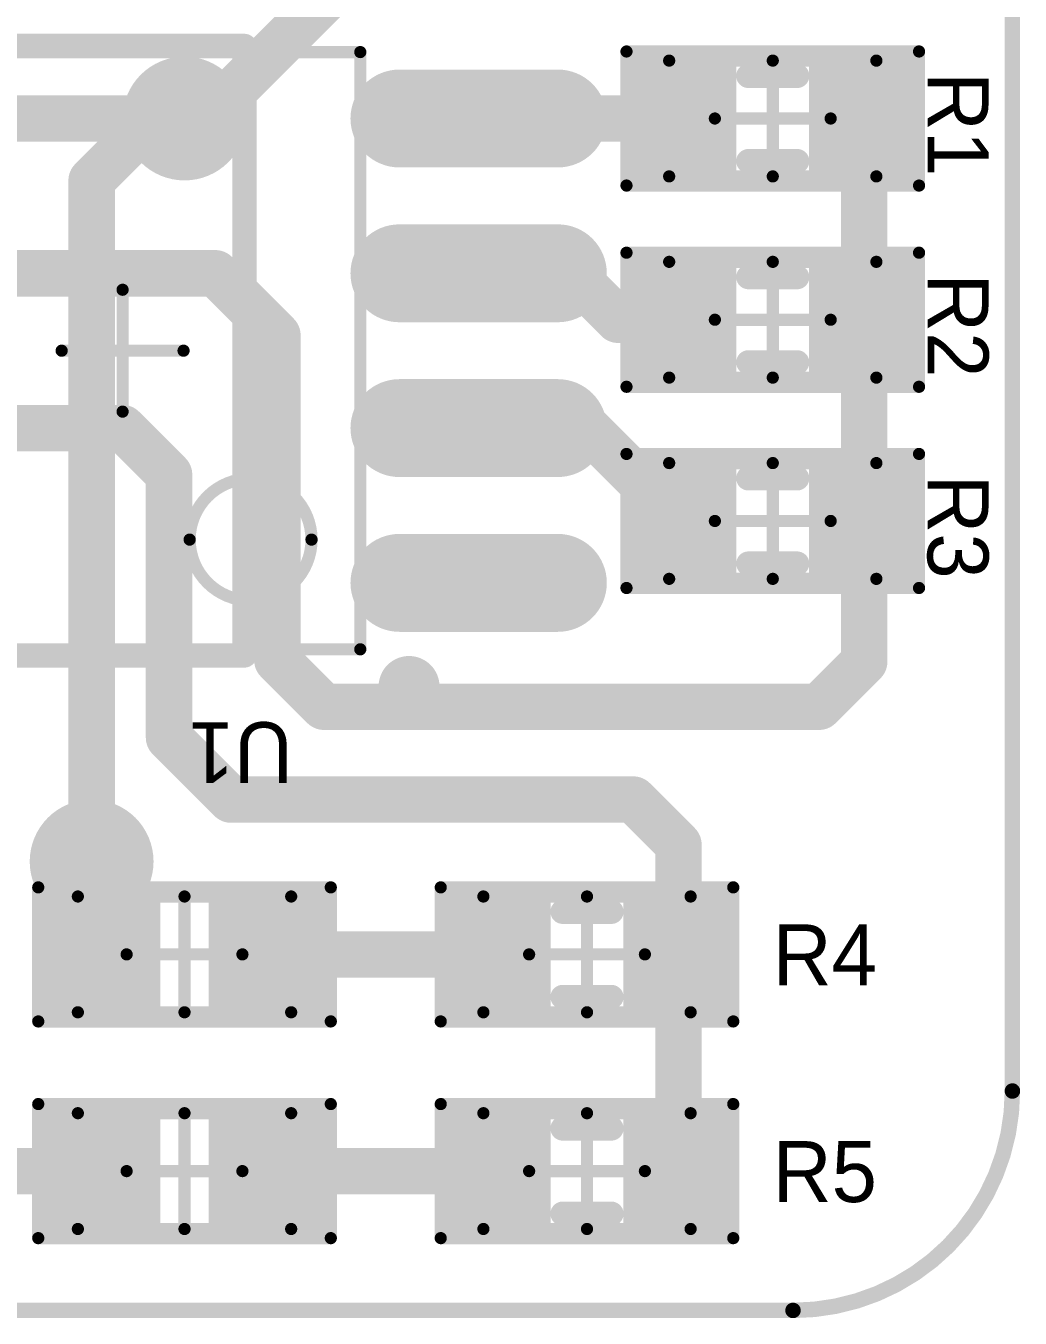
# Model space of a CAD drawing. Extents: x 0.706 to 1.29, y 0.996 to 1.636.
# Drawn here: x 0.9688 to 1.2899, y 0.9975 to 1.4149 of the extents above; entities that cross this region are included whole.
import ezdxf

# ---------------------------------------------------------------- set-up
doc = ezdxf.new("R2010")
doc.units = 0
doc.layers.get('0').update_dxf_attribs({"linetype": 'CONTINUOUS'})
for name, color, linetype in [('BOTTOMLAYER', 5, 'CONTINUOUS'), ('MECHANICAL1', 6, 'CONTINUOUS'), ('MECHANICAL13', 56, 'CONTINUOUS'), ('MECHANICAL15', 56, 'CONTINUOUS'), ('MULTILAYER', 9, 'CONTINUOUS'), ('TOPLAYER', 1, 'CONTINUOUS'), ('TOPOVERLAY', 2, 'CONTINUOUS'), ('TOPPASTE', 8, 'CONTINUOUS'), ('TOPSOLDER', 216, 'CONTINUOUS')]:
    doc.layers.add(name, color=color, linetype=linetype)

# ---------------------------------------------------------------- blocks, each defined once
blk = doc.blocks.new('J1_0603_1')
at = {"layer": 'MECHANICAL13', "const_width": 0.003937}
for points in [[(-0.0334645, 0.0187009), (0.0334646, 0.0187009)], [(-0.0334645, -0.0187007), (-0.0334645, 0.0187009)], [(0.0334646, -0.0187007), (0.0334646, 0.0187009)], [(-0.0334645, -0.0187007), (0.0334646, -0.0187007)]]:
    blk.add_lwpolyline(points, dxfattribs=at)
at = {"layer": 'MECHANICAL13', "const_width": 0.0019685}
for points in [[(-0.0344487, 0.0187009, 1), (-0.0324803, 0.0187009, 1)], [(-0.0344487, 0.0187009, 1), (-0.0324803, 0.0187009, 1)], [(0.0324804, 0.0187009, 1), (0.0344488, 0.0187009, 1)], [(0.0324804, 0.0187009, 1), (0.0344488, 0.0187009, 1)], [(-0.0344487, -0.0187007, 1), (-0.0324803, -0.0187007, 1)], [(-0.0344487, -0.0187007, 1), (-0.0324803, -0.0187007, 1)], [(0.0324804, -0.0187007, 1), (0.0344488, -0.0187007, 1)], [(0.0324804, -0.0187007, 1), (0.0344488, -0.0187007, 1)]]:
    blk.add_lwpolyline(points, format="xyb", close=True, dxfattribs=at)
at = {"layer": 'MECHANICAL15', "const_width": 0.003937}
for points in [[(-0.047244, 0.0216536), (0.0472442, 0.0216536)], [(-0.047244, -0.0216535), (-0.047244, 0.0216536)], [(0.0472442, -0.0216535), (0.0472442, 0.0216536)], [(1e-07, -0.0187007), (1e-07, 0.0187009)], [(-0.0187007, 1e-07), (0.0187008, 1e-07)], [(-0.047244, -0.0216535), (0.0472442, -0.0216535)]]:
    blk.add_lwpolyline(points, dxfattribs=at)
at = {"layer": 'MECHANICAL15', "const_width": 0.0019685}
for points in [[(-0.0482282, 0.0216536, 1), (-0.0462598, 0.0216536, 1)], [(-0.0482282, 0.0216536, 1), (-0.0462598, 0.0216536, 1)], [(0.04626, 0.0216536, 1), (0.0482284, 0.0216536, 1)], [(0.04626, 0.0216536, 1), (0.0482284, 0.0216536, 1)], [(-0.0009841, 0.0187009, 1), (0.0009843, 0.0187009, 1)], [(-0.0196849, 1e-07, 1), (-0.0177165, 1e-07, 1)], [(0.0177166, 1e-07, 1), (0.019685, 1e-07, 1)], [(-0.0482282, -0.0216535, 1), (-0.0462598, -0.0216535, 1)], [(-0.0482282, -0.0216535, 1), (-0.0462598, -0.0216535, 1)], [(-0.0009841, -0.0187007, 1), (0.0009843, -0.0187007, 1)], [(0.04626, -0.0216535, 1), (0.0482284, -0.0216535, 1)], [(0.04626, -0.0216535, 1), (0.0482284, -0.0216535, 1)]]:
    blk.add_lwpolyline(points, format="xyb", close=True, dxfattribs=at)
at = {"layer": 'TOPLAYER'}
for points in [[(-0.015748, -0.0177164), (-0.015748, 0.0177166), (-0.043307, -0.0177164), (-0.043307, 0.0177166)], [(0.0433071, -0.0177164), (0.0433071, 0.0177166), (0.0157481, -0.0177164), (0.0157481, 0.0177166)]]:
    blk.add_solid(points, dxfattribs=at)
at = {"layer": 'TOPOVERLAY', "const_width": 0.007874}
for points in [[(-0.007874, 0.0137796), (0.0078741, 0.0137796)], [(-0.007874, -0.0137795), (0.0078741, -0.0137795)]]:
    blk.add_lwpolyline(points, dxfattribs=at)
at = {"layer": 'TOPOVERLAY', "const_width": 0.003937}
for points in [[(-0.0098425, 0.0137796, 1), (-0.0059055, 0.0137796, 1)], [(0.0059056, 0.0137796, 1), (0.0098426, 0.0137796, 1)], [(-0.0098425, -0.0137795, 1), (-0.0059055, -0.0137795, 1)], [(0.0059056, -0.0137795, 1), (0.0098426, -0.0137795, 1)]]:
    blk.add_lwpolyline(points, format="xyb", close=True, dxfattribs=at)
at = {"layer": 'TOPPASTE'}
for points in [[(-0.015748, -0.0177164), (-0.015748, 0.0177166), (-0.043307, -0.0177164), (-0.043307, 0.0177166)], [(0.0433071, -0.0177164), (0.0433071, 0.0177166), (0.0157481, -0.0177164), (0.0157481, 0.0177166)]]:
    blk.add_solid(points, dxfattribs=at)
at = {"layer": 'TOPSOLDER'}
for points in [[(-0.011748, -0.0217164), (-0.011748, 0.0217166), (-0.047307, -0.0217164), (-0.047307, 0.0217166)], [(0.0473071, -0.0217164), (0.0473071, 0.0217166), (0.0117481, -0.0217164), (0.0117481, 0.0217166)]]:
    blk.add_solid(points, dxfattribs=at)
blk = doc.blocks.new('J1_0603_2')
at = {"layer": 'MECHANICAL13', "const_width": 0.003937}
for points in [[(-0.0334645, 0.0187009), (0.0334646, 0.0187009)], [(-0.0334645, -0.0187007), (-0.0334645, 0.0187009)], [(0.0334646, -0.0187007), (0.0334646, 0.0187009)], [(-0.0334645, -0.0187007), (0.0334646, -0.0187007)]]:
    blk.add_lwpolyline(points, dxfattribs=at)
at = {"layer": 'MECHANICAL13', "const_width": 0.0019685}
for points in [[(-0.0344487, 0.0187009, 1), (-0.0324803, 0.0187009, 1)], [(-0.0344487, 0.0187009, 1), (-0.0324803, 0.0187009, 1)], [(0.0324804, 0.0187009, 1), (0.0344488, 0.0187009, 1)], [(0.0324804, 0.0187009, 1), (0.0344488, 0.0187009, 1)], [(-0.0344487, -0.0187007, 1), (-0.0324803, -0.0187007, 1)], [(-0.0344487, -0.0187007, 1), (-0.0324803, -0.0187007, 1)], [(0.0324804, -0.0187007, 1), (0.0344488, -0.0187007, 1)], [(0.0324804, -0.0187007, 1), (0.0344488, -0.0187007, 1)]]:
    blk.add_lwpolyline(points, format="xyb", close=True, dxfattribs=at)
at = {"layer": 'MECHANICAL15', "const_width": 0.003937}
for points in [[(-0.047244, 0.0216536), (0.0472442, 0.0216536)], [(-0.047244, -0.0216535), (-0.047244, 0.0216536)], [(0.0472442, -0.0216535), (0.0472442, 0.0216536)], [(1e-07, -0.0187007), (1e-07, 0.0187009)], [(-0.0187007, 1e-07), (0.0187008, 1e-07)], [(-0.047244, -0.0216535), (0.0472442, -0.0216535)]]:
    blk.add_lwpolyline(points, dxfattribs=at)
at = {"layer": 'MECHANICAL15', "const_width": 0.0019685}
for points in [[(-0.0482282, 0.0216536, 1), (-0.0462598, 0.0216536, 1)], [(-0.0482282, 0.0216536, 1), (-0.0462598, 0.0216536, 1)], [(0.04626, 0.0216536, 1), (0.0482284, 0.0216536, 1)], [(0.04626, 0.0216536, 1), (0.0482284, 0.0216536, 1)], [(-0.0009841, 0.0187009, 1), (0.0009843, 0.0187009, 1)], [(-0.0196849, 1e-07, 1), (-0.0177165, 1e-07, 1)], [(0.0177166, 1e-07, 1), (0.019685, 1e-07, 1)], [(-0.0482282, -0.0216535, 1), (-0.0462598, -0.0216535, 1)], [(-0.0482282, -0.0216535, 1), (-0.0462598, -0.0216535, 1)], [(-0.0009841, -0.0187007, 1), (0.0009843, -0.0187007, 1)], [(0.04626, -0.0216535, 1), (0.0482284, -0.0216535, 1)], [(0.04626, -0.0216535, 1), (0.0482284, -0.0216535, 1)]]:
    blk.add_lwpolyline(points, format="xyb", close=True, dxfattribs=at)
at = {"layer": 'TOPLAYER'}
for points in [[(-0.015748, -0.0177164), (-0.015748, 0.0177166), (-0.043307, -0.0177164), (-0.043307, 0.0177166)], [(0.0433071, -0.0177164), (0.0433071, 0.0177166), (0.0157481, -0.0177164), (0.0157481, 0.0177166)]]:
    blk.add_solid(points, dxfattribs=at)
at = {"layer": 'TOPOVERLAY', "const_width": 0.007874}
for points in [[(-0.007874, 0.0137796), (0.0078741, 0.0137796)], [(-0.007874, -0.0137795), (0.0078741, -0.0137795)]]:
    blk.add_lwpolyline(points, dxfattribs=at)
at = {"layer": 'TOPOVERLAY', "const_width": 0.003937}
for points in [[(-0.0098425, 0.0137796, 1), (-0.0059055, 0.0137796, 1)], [(0.0059056, 0.0137796, 1), (0.0098426, 0.0137796, 1)], [(-0.0098425, -0.0137795, 1), (-0.0059055, -0.0137795, 1)], [(0.0059056, -0.0137795, 1), (0.0098426, -0.0137795, 1)]]:
    blk.add_lwpolyline(points, format="xyb", close=True, dxfattribs=at)
at = {"layer": 'TOPPASTE'}
for points in [[(-0.015748, -0.0177164), (-0.015748, 0.0177166), (-0.043307, -0.0177164), (-0.043307, 0.0177166)], [(0.0433071, -0.0177164), (0.0433071, 0.0177166), (0.0157481, -0.0177164), (0.0157481, 0.0177166)]]:
    blk.add_solid(points, dxfattribs=at)
at = {"layer": 'TOPSOLDER'}
for points in [[(-0.011748, -0.0217164), (-0.011748, 0.0217166), (-0.047307, -0.0217164), (-0.047307, 0.0217166)], [(0.0473071, -0.0217164), (0.0473071, 0.0217166), (0.0117481, -0.0217164), (0.0117481, 0.0217166)]]:
    blk.add_solid(points, dxfattribs=at)
blk = doc.blocks.new('1608_0603__3')
at = {"layer": 'MECHANICAL13', "const_width": 0.003937}
for points in [[(-0.0344488, 0.0187009), (0.0344489, 0.0187009)], [(-0.0344488, -0.0187007), (-0.0344488, 0.0187009)], [(0.0344489, -0.0187007), (0.0344489, 0.0187009)], [(-0.0344488, -0.0187007), (0.0344489, -0.0187007)]]:
    blk.add_lwpolyline(points, dxfattribs=at)
at = {"layer": 'MECHANICAL13', "const_width": 0.0019685}
for points in [[(-0.035433, 0.0187009, 1), (-0.0334646, 0.0187009, 1)], [(-0.035433, 0.0187009, 1), (-0.0334646, 0.0187009, 1)], [(0.0334647, 0.0187009, 1), (0.0354331, 0.0187009, 1)], [(0.0334647, 0.0187009, 1), (0.0354331, 0.0187009, 1)], [(-0.035433, -0.0187007, 1), (-0.0334646, -0.0187007, 1)], [(-0.035433, -0.0187007, 1), (-0.0334646, -0.0187007, 1)], [(0.0334647, -0.0187007, 1), (0.0354331, -0.0187007, 1)], [(0.0334647, -0.0187007, 1), (0.0354331, -0.0187007, 1)]]:
    blk.add_lwpolyline(points, format="xyb", close=True, dxfattribs=at)
at = {"layer": 'MECHANICAL15', "const_width": 0.003937}
for points in [[(-0.047244, 0.0216536), (0.0472441, 0.0216536)], [(-0.047244, -0.0216535), (-0.047244, 0.0216536)], [(0.0472441, -0.0216535), (0.0472441, 0.0216536)], [(1e-07, -0.0187007), (1e-07, 0.0187009)], [(-0.0187007, 1e-07), (0.0187008, 1e-07)], [(-0.047244, -0.0216535), (0.0472441, -0.0216535)]]:
    blk.add_lwpolyline(points, dxfattribs=at)
at = {"layer": 'MECHANICAL15', "const_width": 0.0019685}
for points in [[(-0.0482282, 0.0216536, 1), (-0.0462598, 0.0216536, 1)], [(-0.0482282, 0.0216536, 1), (-0.0462598, 0.0216536, 1)], [(0.0462599, 0.0216536, 1), (0.0482283, 0.0216536, 1)], [(0.0462599, 0.0216536, 1), (0.0482283, 0.0216536, 1)], [(-0.0009841, 0.0187009, 1), (0.0009843, 0.0187009, 1)], [(-0.0196849, 1e-07, 1), (-0.0177165, 1e-07, 1)], [(0.0177166, 1e-07, 1), (0.019685, 1e-07, 1)], [(-0.0482282, -0.0216535, 1), (-0.0462598, -0.0216535, 1)], [(-0.0482282, -0.0216535, 1), (-0.0462598, -0.0216535, 1)], [(-0.0009841, -0.0187007, 1), (0.0009843, -0.0187007, 1)], [(0.0462599, -0.0216535, 1), (0.0482283, -0.0216535, 1)], [(0.0462599, -0.0216535, 1), (0.0482283, -0.0216535, 1)]]:
    blk.add_lwpolyline(points, format="xyb", close=True, dxfattribs=at)
at = {"layer": 'TOPLAYER'}
for points in [[(-0.011811, -0.0177164), (-0.011811, 0.0177166), (-0.043307, -0.0177164), (-0.043307, 0.0177166)], [(0.0433071, -0.0177164), (0.0433071, 0.0177166), (0.0118111, -0.0177164), (0.0118111, 0.0177166)]]:
    blk.add_solid(points, dxfattribs=at)
at = {"layer": 'TOPPASTE'}
for points in [[(-0.011811, -0.0177164), (-0.011811, 0.0177166), (-0.043307, -0.0177164), (-0.043307, 0.0177166)], [(0.0433071, -0.0177164), (0.0433071, 0.0177166), (0.0118111, -0.0177164), (0.0118111, 0.0177166)]]:
    blk.add_solid(points, dxfattribs=at)
at = {"layer": 'TOPSOLDER'}
for points in [[(-0.007811, -0.0217164), (-0.007811, 0.0217166), (-0.047307, -0.0217164), (-0.047307, 0.0217166)], [(0.0473071, -0.0217164), (0.0473071, 0.0217166), (0.0078111, -0.0217164), (0.0078111, 0.0217166)]]:
    blk.add_solid(points, dxfattribs=at)
blk = doc.blocks.new('1608_0603__4')
at = {"layer": 'MECHANICAL13', "const_width": 0.003937}
for points in [[(-0.0344488, 0.0187009), (0.0344489, 0.0187009)], [(-0.0344488, -0.0187007), (-0.0344488, 0.0187009)], [(0.0344489, -0.0187007), (0.0344489, 0.0187009)], [(-0.0344488, -0.0187007), (0.0344489, -0.0187007)]]:
    blk.add_lwpolyline(points, dxfattribs=at)
at = {"layer": 'MECHANICAL13', "const_width": 0.0019685}
for points in [[(-0.035433, 0.0187009, 1), (-0.0334646, 0.0187009, 1)], [(-0.035433, 0.0187009, 1), (-0.0334646, 0.0187009, 1)], [(0.0334647, 0.0187009, 1), (0.0354331, 0.0187009, 1)], [(0.0334647, 0.0187009, 1), (0.0354331, 0.0187009, 1)], [(-0.035433, -0.0187007, 1), (-0.0334646, -0.0187007, 1)], [(-0.035433, -0.0187007, 1), (-0.0334646, -0.0187007, 1)], [(0.0334647, -0.0187007, 1), (0.0354331, -0.0187007, 1)], [(0.0334647, -0.0187007, 1), (0.0354331, -0.0187007, 1)]]:
    blk.add_lwpolyline(points, format="xyb", close=True, dxfattribs=at)
at = {"layer": 'MECHANICAL15', "const_width": 0.003937}
for points in [[(-0.047244, 0.0216536), (0.0472441, 0.0216536)], [(-0.047244, -0.0216535), (-0.047244, 0.0216536)], [(0.0472441, -0.0216535), (0.0472441, 0.0216536)], [(1e-07, -0.0187007), (1e-07, 0.0187009)], [(-0.0187007, 1e-07), (0.0187008, 1e-07)], [(-0.047244, -0.0216535), (0.0472441, -0.0216535)]]:
    blk.add_lwpolyline(points, dxfattribs=at)
at = {"layer": 'MECHANICAL15', "const_width": 0.0019685}
for points in [[(-0.0482282, 0.0216536, 1), (-0.0462598, 0.0216536, 1)], [(-0.0482282, 0.0216536, 1), (-0.0462598, 0.0216536, 1)], [(0.0462599, 0.0216536, 1), (0.0482283, 0.0216536, 1)], [(0.0462599, 0.0216536, 1), (0.0482283, 0.0216536, 1)], [(-0.0009841, 0.0187009, 1), (0.0009843, 0.0187009, 1)], [(-0.0196849, 1e-07, 1), (-0.0177165, 1e-07, 1)], [(0.0177166, 1e-07, 1), (0.019685, 1e-07, 1)], [(-0.0482282, -0.0216535, 1), (-0.0462598, -0.0216535, 1)], [(-0.0482282, -0.0216535, 1), (-0.0462598, -0.0216535, 1)], [(-0.0009841, -0.0187007, 1), (0.0009843, -0.0187007, 1)], [(0.0462599, -0.0216535, 1), (0.0482283, -0.0216535, 1)], [(0.0462599, -0.0216535, 1), (0.0482283, -0.0216535, 1)]]:
    blk.add_lwpolyline(points, format="xyb", close=True, dxfattribs=at)
at = {"layer": 'TOPLAYER'}
for points in [[(-0.011811, -0.0177164), (-0.011811, 0.0177166), (-0.043307, -0.0177164), (-0.043307, 0.0177166)], [(0.0433071, -0.0177164), (0.0433071, 0.0177166), (0.0118111, -0.0177164), (0.0118111, 0.0177166)]]:
    blk.add_solid(points, dxfattribs=at)
at = {"layer": 'TOPPASTE'}
for points in [[(-0.011811, -0.0177164), (-0.011811, 0.0177166), (-0.043307, -0.0177164), (-0.043307, 0.0177166)], [(0.0433071, -0.0177164), (0.0433071, 0.0177166), (0.0118111, -0.0177164), (0.0118111, 0.0177166)]]:
    blk.add_solid(points, dxfattribs=at)
at = {"layer": 'TOPSOLDER'}
for points in [[(-0.007811, -0.0217164), (-0.007811, 0.0217166), (-0.047307, -0.0217164), (-0.047307, 0.0217166)], [(0.0473071, -0.0217164), (0.0473071, 0.0217166), (0.0078111, -0.0217164), (0.0078111, 0.0217166)]]:
    blk.add_solid(points, dxfattribs=at)
blk = doc.blocks.new('J1_0603_5')
at = {"layer": 'MECHANICAL13', "const_width": 0.003937}
for points in [[(0.0334646, 0.0187009), (-0.0334645, 0.0187009)], [(-0.0334645, 0.0187009), (-0.0334645, -0.0187007)], [(0.0334646, 0.0187009), (0.0334646, -0.0187007)], [(0.0334646, -0.0187007), (-0.0334645, -0.0187007)]]:
    blk.add_lwpolyline(points, dxfattribs=at)
at = {"layer": 'MECHANICAL13', "const_width": 0.0019685}
for points in [[(-0.0344487, 0.0187009, 1), (-0.0324803, 0.0187009, 1)], [(-0.0344487, 0.0187009, 1), (-0.0324803, 0.0187009, 1)], [(0.0324804, 0.0187009, 1), (0.0344488, 0.0187009, 1)], [(0.0324804, 0.0187009, 1), (0.0344488, 0.0187009, 1)], [(-0.0344487, -0.0187007, 1), (-0.0324803, -0.0187007, 1)], [(-0.0344487, -0.0187007, 1), (-0.0324803, -0.0187007, 1)], [(0.0324804, -0.0187007, 1), (0.0344488, -0.0187007, 1)], [(0.0324804, -0.0187007, 1), (0.0344488, -0.0187007, 1)]]:
    blk.add_lwpolyline(points, format="xyb", close=True, dxfattribs=at)
at = {"layer": 'MECHANICAL15', "const_width": 0.003937}
for points in [[(0.0472442, 0.0216536), (-0.047244, 0.0216536)], [(-0.047244, 0.0216536), (-0.047244, -0.0216535)], [(0.0472442, 0.0216536), (0.0472442, -0.0216535)], [(1e-07, 0.0187009), (1e-07, -0.0187007)], [(0.0187008, 1e-07), (-0.0187007, 1e-07)], [(0.0472442, -0.0216535), (-0.047244, -0.0216535)]]:
    blk.add_lwpolyline(points, dxfattribs=at)
at = {"layer": 'MECHANICAL15', "const_width": 0.0019685}
for points in [[(-0.0482282, 0.0216536, 1), (-0.0462598, 0.0216536, 1)], [(-0.0482282, 0.0216536, 1), (-0.0462598, 0.0216536, 1)], [(0.04626, 0.0216536, 1), (0.0482284, 0.0216536, 1)], [(0.04626, 0.0216536, 1), (0.0482284, 0.0216536, 1)], [(-0.0009841, 0.0187009, 1), (0.0009843, 0.0187009, 1)], [(-0.0196849, 1e-07, 1), (-0.0177165, 1e-07, 1)], [(0.0177166, 1e-07, 1), (0.019685, 1e-07, 1)], [(-0.0482282, -0.0216535, 1), (-0.0462598, -0.0216535, 1)], [(-0.0482282, -0.0216535, 1), (-0.0462598, -0.0216535, 1)], [(-0.0009841, -0.0187007, 1), (0.0009843, -0.0187007, 1)], [(0.04626, -0.0216535, 1), (0.0482284, -0.0216535, 1)], [(0.04626, -0.0216535, 1), (0.0482284, -0.0216535, 1)]]:
    blk.add_lwpolyline(points, format="xyb", close=True, dxfattribs=at)
at = {"layer": 'TOPLAYER'}
for points in [[(-0.015748, -0.0177164), (-0.015748, 0.0177166), (-0.043307, -0.0177164), (-0.043307, 0.0177166)], [(0.0433071, -0.0177164), (0.0433071, 0.0177166), (0.0157481, -0.0177164), (0.0157481, 0.0177166)]]:
    blk.add_solid(points, dxfattribs=at)
at = {"layer": 'TOPOVERLAY', "const_width": 0.007874}
for points in [[(0.0078741, 0.0137796), (-0.007874, 0.0137796)], [(0.0078741, -0.0137795), (-0.007874, -0.0137795)]]:
    blk.add_lwpolyline(points, dxfattribs=at)
at = {"layer": 'TOPOVERLAY', "const_width": 0.003937}
for points in [[(-0.0098425, 0.0137796, 1), (-0.0059055, 0.0137796, 1)], [(0.0059056, 0.0137796, 1), (0.0098426, 0.0137796, 1)], [(-0.0098425, -0.0137795, 1), (-0.0059055, -0.0137795, 1)], [(0.0059056, -0.0137795, 1), (0.0098426, -0.0137795, 1)]]:
    blk.add_lwpolyline(points, format="xyb", close=True, dxfattribs=at)
at = {"layer": 'TOPPASTE'}
for points in [[(-0.015748, -0.0177164), (-0.015748, 0.0177166), (-0.043307, -0.0177164), (-0.043307, 0.0177166)], [(0.0433071, -0.0177164), (0.0433071, 0.0177166), (0.0157481, -0.0177164), (0.0157481, 0.0177166)]]:
    blk.add_solid(points, dxfattribs=at)
at = {"layer": 'TOPSOLDER'}
for points in [[(-0.011748, -0.0217164), (-0.011748, 0.0217166), (-0.047307, -0.0217164), (-0.047307, 0.0217166)], [(0.0473071, -0.0217164), (0.0473071, 0.0217166), (0.0117481, -0.0217164), (0.0117481, 0.0217166)]]:
    blk.add_solid(points, dxfattribs=at)
blk = doc.blocks.new('J1_0603_6')
at = {"layer": 'MECHANICAL13', "const_width": 0.003937}
for points in [[(0.0334646, 0.0187009), (-0.0334645, 0.0187009)], [(-0.0334645, 0.0187009), (-0.0334645, -0.0187007)], [(0.0334646, 0.0187009), (0.0334646, -0.0187007)], [(0.0334646, -0.0187007), (-0.0334645, -0.0187007)]]:
    blk.add_lwpolyline(points, dxfattribs=at)
at = {"layer": 'MECHANICAL13', "const_width": 0.0019685}
for points in [[(-0.0344487, 0.0187009, 1), (-0.0324803, 0.0187009, 1)], [(-0.0344487, 0.0187009, 1), (-0.0324803, 0.0187009, 1)], [(0.0324804, 0.0187009, 1), (0.0344488, 0.0187009, 1)], [(0.0324804, 0.0187009, 1), (0.0344488, 0.0187009, 1)], [(-0.0344487, -0.0187007, 1), (-0.0324803, -0.0187007, 1)], [(-0.0344487, -0.0187007, 1), (-0.0324803, -0.0187007, 1)], [(0.0324804, -0.0187007, 1), (0.0344488, -0.0187007, 1)], [(0.0324804, -0.0187007, 1), (0.0344488, -0.0187007, 1)]]:
    blk.add_lwpolyline(points, format="xyb", close=True, dxfattribs=at)
at = {"layer": 'MECHANICAL15', "const_width": 0.003937}
for points in [[(0.0472442, 0.0216536), (-0.047244, 0.0216536)], [(-0.047244, 0.0216536), (-0.047244, -0.0216535)], [(0.0472442, 0.0216536), (0.0472442, -0.0216535)], [(1e-07, 0.0187009), (1e-07, -0.0187007)], [(0.0187008, 1e-07), (-0.0187007, 1e-07)], [(0.0472442, -0.0216535), (-0.047244, -0.0216535)]]:
    blk.add_lwpolyline(points, dxfattribs=at)
at = {"layer": 'MECHANICAL15', "const_width": 0.0019685}
for points in [[(-0.0482282, 0.0216536, 1), (-0.0462598, 0.0216536, 1)], [(-0.0482282, 0.0216536, 1), (-0.0462598, 0.0216536, 1)], [(0.04626, 0.0216536, 1), (0.0482284, 0.0216536, 1)], [(0.04626, 0.0216536, 1), (0.0482284, 0.0216536, 1)], [(-0.0009841, 0.0187009, 1), (0.0009843, 0.0187009, 1)], [(-0.0196849, 1e-07, 1), (-0.0177165, 1e-07, 1)], [(0.0177166, 1e-07, 1), (0.019685, 1e-07, 1)], [(-0.0482282, -0.0216535, 1), (-0.0462598, -0.0216535, 1)], [(-0.0482282, -0.0216535, 1), (-0.0462598, -0.0216535, 1)], [(-0.0009841, -0.0187007, 1), (0.0009843, -0.0187007, 1)], [(0.04626, -0.0216535, 1), (0.0482284, -0.0216535, 1)], [(0.04626, -0.0216535, 1), (0.0482284, -0.0216535, 1)]]:
    blk.add_lwpolyline(points, format="xyb", close=True, dxfattribs=at)
at = {"layer": 'TOPLAYER'}
for points in [[(-0.015748, -0.0177164), (-0.015748, 0.0177166), (-0.043307, -0.0177164), (-0.043307, 0.0177166)], [(0.0433071, -0.0177164), (0.0433071, 0.0177166), (0.0157481, -0.0177164), (0.0157481, 0.0177166)]]:
    blk.add_solid(points, dxfattribs=at)
at = {"layer": 'TOPOVERLAY', "const_width": 0.007874}
for points in [[(0.0078741, 0.0137796), (-0.007874, 0.0137796)], [(0.0078741, -0.0137795), (-0.007874, -0.0137795)]]:
    blk.add_lwpolyline(points, dxfattribs=at)
at = {"layer": 'TOPOVERLAY', "const_width": 0.003937}
for points in [[(-0.0098425, 0.0137796, 1), (-0.0059055, 0.0137796, 1)], [(0.0059056, 0.0137796, 1), (0.0098426, 0.0137796, 1)], [(-0.0098425, -0.0137795, 1), (-0.0059055, -0.0137795, 1)], [(0.0059056, -0.0137795, 1), (0.0098426, -0.0137795, 1)]]:
    blk.add_lwpolyline(points, format="xyb", close=True, dxfattribs=at)
at = {"layer": 'TOPPASTE'}
for points in [[(-0.015748, -0.0177164), (-0.015748, 0.0177166), (-0.043307, -0.0177164), (-0.043307, 0.0177166)], [(0.0433071, -0.0177164), (0.0433071, 0.0177166), (0.0157481, -0.0177164), (0.0157481, 0.0177166)]]:
    blk.add_solid(points, dxfattribs=at)
at = {"layer": 'TOPSOLDER'}
for points in [[(-0.011748, -0.0217164), (-0.011748, 0.0217166), (-0.047307, -0.0217164), (-0.047307, 0.0217166)], [(0.0473071, -0.0217164), (0.0473071, 0.0217166), (0.0117481, -0.0217164), (0.0117481, 0.0217166)]]:
    blk.add_solid(points, dxfattribs=at)
blk = doc.blocks.new('J1_0603_7')
at = {"layer": 'MECHANICAL13', "const_width": 0.003937}
for points in [[(0.0334646, 0.0187009), (-0.0334645, 0.0187009)], [(-0.0334645, 0.0187009), (-0.0334645, -0.0187007)], [(0.0334646, 0.0187009), (0.0334646, -0.0187007)], [(0.0334646, -0.0187007), (-0.0334645, -0.0187007)]]:
    blk.add_lwpolyline(points, dxfattribs=at)
at = {"layer": 'MECHANICAL13', "const_width": 0.0019685}
for points in [[(-0.0344487, 0.0187009, 1), (-0.0324803, 0.0187009, 1)], [(-0.0344487, 0.0187009, 1), (-0.0324803, 0.0187009, 1)], [(0.0324804, 0.0187009, 1), (0.0344488, 0.0187009, 1)], [(0.0324804, 0.0187009, 1), (0.0344488, 0.0187009, 1)], [(-0.0344487, -0.0187007, 1), (-0.0324803, -0.0187007, 1)], [(-0.0344487, -0.0187007, 1), (-0.0324803, -0.0187007, 1)], [(0.0324804, -0.0187007, 1), (0.0344488, -0.0187007, 1)], [(0.0324804, -0.0187007, 1), (0.0344488, -0.0187007, 1)]]:
    blk.add_lwpolyline(points, format="xyb", close=True, dxfattribs=at)
at = {"layer": 'MECHANICAL15', "const_width": 0.003937}
for points in [[(0.0472442, 0.0216536), (-0.047244, 0.0216536)], [(-0.047244, 0.0216536), (-0.047244, -0.0216535)], [(0.0472442, 0.0216536), (0.0472442, -0.0216535)], [(1e-07, 0.0187009), (1e-07, -0.0187007)], [(0.0187008, 1e-07), (-0.0187007, 1e-07)], [(0.0472442, -0.0216535), (-0.047244, -0.0216535)]]:
    blk.add_lwpolyline(points, dxfattribs=at)
at = {"layer": 'MECHANICAL15', "const_width": 0.0019685}
for points in [[(-0.0482282, 0.0216536, 1), (-0.0462598, 0.0216536, 1)], [(-0.0482282, 0.0216536, 1), (-0.0462598, 0.0216536, 1)], [(0.04626, 0.0216536, 1), (0.0482284, 0.0216536, 1)], [(0.04626, 0.0216536, 1), (0.0482284, 0.0216536, 1)], [(-0.0009841, 0.0187009, 1), (0.0009843, 0.0187009, 1)], [(-0.0196849, 1e-07, 1), (-0.0177165, 1e-07, 1)], [(0.0177166, 1e-07, 1), (0.019685, 1e-07, 1)], [(-0.0482282, -0.0216535, 1), (-0.0462598, -0.0216535, 1)], [(-0.0482282, -0.0216535, 1), (-0.0462598, -0.0216535, 1)], [(-0.0009841, -0.0187007, 1), (0.0009843, -0.0187007, 1)], [(0.04626, -0.0216535, 1), (0.0482284, -0.0216535, 1)], [(0.04626, -0.0216535, 1), (0.0482284, -0.0216535, 1)]]:
    blk.add_lwpolyline(points, format="xyb", close=True, dxfattribs=at)
at = {"layer": 'TOPLAYER'}
for points in [[(-0.015748, -0.0177164), (-0.015748, 0.0177166), (-0.043307, -0.0177164), (-0.043307, 0.0177166)], [(0.0433071, -0.0177164), (0.0433071, 0.0177166), (0.0157481, -0.0177164), (0.0157481, 0.0177166)]]:
    blk.add_solid(points, dxfattribs=at)
at = {"layer": 'TOPOVERLAY', "const_width": 0.007874}
for points in [[(0.0078741, 0.0137796), (-0.007874, 0.0137796)], [(0.0078741, -0.0137795), (-0.007874, -0.0137795)]]:
    blk.add_lwpolyline(points, dxfattribs=at)
at = {"layer": 'TOPOVERLAY', "const_width": 0.003937}
for points in [[(-0.0098425, 0.0137796, 1), (-0.0059055, 0.0137796, 1)], [(0.0059056, 0.0137796, 1), (0.0098426, 0.0137796, 1)], [(-0.0098425, -0.0137795, 1), (-0.0059055, -0.0137795, 1)], [(0.0059056, -0.0137795, 1), (0.0098426, -0.0137795, 1)]]:
    blk.add_lwpolyline(points, format="xyb", close=True, dxfattribs=at)
at = {"layer": 'TOPPASTE'}
for points in [[(-0.015748, -0.0177164), (-0.015748, 0.0177166), (-0.043307, -0.0177164), (-0.043307, 0.0177166)], [(0.0433071, -0.0177164), (0.0433071, 0.0177166), (0.0157481, -0.0177164), (0.0157481, 0.0177166)]]:
    blk.add_solid(points, dxfattribs=at)
at = {"layer": 'TOPSOLDER'}
for points in [[(-0.011748, -0.0217164), (-0.011748, 0.0217166), (-0.047307, -0.0217164), (-0.047307, 0.0217166)], [(0.0473071, -0.0217164), (0.0473071, 0.0217166), (0.0117481, -0.0217164), (0.0117481, 0.0217166)]]:
    blk.add_solid(points, dxfattribs=at)
blk = doc.blocks.new('SO_8_10')
at = {"layer": 'MECHANICAL13', "const_width": 0.003937}
for points in [[(0.076772, 0.0964572), (-0.076772, 0.0964572)], [(-0.076772, 0.0964572), (-0.076772, -0.0964568)], [(0.076772, 0.0964572), (0.076772, -0.0964568)], [(0.076772, -0.0964568), (-0.076772, -0.0964568)]]:
    blk.add_lwpolyline(points, dxfattribs=at)
at = {"layer": 'MECHANICAL13'}
for points, const_width in [([(-0.0777562, 0.0964572, 1), (-0.0757878, 0.0964572, 1)], 0.0019685), ([(-0.0777562, 0.0964572, 1), (-0.0757878, 0.0964572, 1)], 0.0019685), ([(0.0757878, 0.0964572, 1), (0.0777562, 0.0964572, 1)], 0.0019685), ([(0.0757878, 0.0964572, 1), (0.0777562, 0.0964572, 1)], 0.0019685), ([(-0.0216536, 0.0610236, 1), (-0.0610236, 0.0610236, 1)], 0.003937), ([(-0.0620078, 0.0610236, 1), (-0.0600394, 0.0610236, 1)], 0.0019685), ([(-0.0226378, 0.0610236, 1), (-0.0206694, 0.0610236, 1)], 0.0019685), ([(-0.0777562, -0.0964568, 1), (-0.0757878, -0.0964568, 1)], 0.0019685), ([(-0.0777562, -0.0964568, 1), (-0.0757878, -0.0964568, 1)], 0.0019685), ([(0.0757878, -0.0964568, 1), (0.0777562, -0.0964568, 1)], 0.0019685), ([(0.0757878, -0.0964568, 1), (0.0777562, -0.0964568, 1)], 0.0019685)]:
    blk.add_lwpolyline(points, format="xyb", close=True, dxfattribs=dict(at, const_width=const_width))
at = {"layer": 'MECHANICAL15', "const_width": 0.003937}
for points in [[(0, 0.0196852), (0, -0.0196848)], [(0.019686, -8e-07), (-0.019686, -8e-07)]]:
    blk.add_lwpolyline(points, dxfattribs=at)
at = {"layer": 'MECHANICAL15', "const_width": 0.0019685}
for points in [[(-0.0009842, 0.0196852, 1), (0.0009842, 0.0196852, 1)], [(-0.0206702, -8e-07, 1), (-0.0187018, -8e-07, 1)], [(0.0187018, -8e-07, 1), (0.0206702, -8e-07, 1)], [(-0.0009842, -0.0196848, 1), (0.0009842, -0.0196848, 1)]]:
    blk.add_lwpolyline(points, format="xyb", close=True, dxfattribs=at)
at = {"layer": 'TOPLAYER', "const_width": 0.023622}
for points in [[(-0.1405905, 0.075), (-0.0894095, 0.075)], [(0.0894095, 0.075), (0.1405905, 0.075)], [(-0.1405905, 0.025), (-0.0894095, 0.025)], [(0.0894095, 0.025), (0.1405905, 0.025)], [(-0.1405905, -0.025), (-0.0894095, -0.025)], [(0.0894095, -0.025), (0.1405905, -0.025)], [(-0.1405905, -0.075), (-0.0894095, -0.075)], [(0.0894095, -0.075), (0.1405905, -0.075)]]:
    blk.add_lwpolyline(points, dxfattribs=at)
at = {"layer": 'TOPLAYER', "const_width": 0.011811}
for points in [[(-0.146496, 0.075, 1), (-0.134685, 0.075, 1)], [(-0.095315, 0.075, 1), (-0.083504, 0.075, 1)], [(0.083504, 0.075, 1), (0.095315, 0.075, 1)], [(0.134685, 0.075, 1), (0.146496, 0.075, 1)], [(-0.146496, 0.025, 1), (-0.134685, 0.025, 1)], [(-0.095315, 0.025, 1), (-0.083504, 0.025, 1)], [(0.083504, 0.025, 1), (0.095315, 0.025, 1)], [(0.134685, 0.025, 1), (0.146496, 0.025, 1)], [(-0.146496, -0.025, 1), (-0.134685, -0.025, 1)], [(-0.095315, -0.025, 1), (-0.083504, -0.025, 1)], [(0.083504, -0.025, 1), (0.095315, -0.025, 1)], [(0.134685, -0.025, 1), (0.146496, -0.025, 1)], [(-0.146496, -0.075, 1), (-0.134685, -0.075, 1)], [(-0.095315, -0.075, 1), (-0.083504, -0.075, 1)], [(0.083504, -0.075, 1), (0.095315, -0.075, 1)], [(0.134685, -0.075, 1), (0.146496, -0.075, 1)]]:
    blk.add_lwpolyline(points, format="xyb", close=True, dxfattribs=at)
at = {"layer": 'TOPOVERLAY'}
for points, const_width in [([(-0.0875984, 0.1084646, 1), (-0.097441, 0.1084646, 1)], 0.0098425), ([(-0.0999016, 0.1084646, 1), (-0.0949804, 0.1084646, 1)], 0.0049212), ([(-0.090059, 0.1084646, 1), (-0.0851378, 0.1084646, 1)], 0.0049212), ([(-0.0413385, 0.0984252, 1), (-0.0374015, 0.0984252, 1)], 0.003937), ([(-0.0413385, 0.0984252, 1), (-0.0374015, 0.0984252, 1)], 0.003937), ([(0.0374015, 0.0984252, 1), (0.0413385, 0.0984252, 1)], 0.003937), ([(0.0374015, 0.0984252, 1), (0.0413385, 0.0984252, 1)], 0.003937), ([(-0.0413385, -0.0984248, 1), (-0.0374015, -0.0984248, 1)], 0.003937), ([(-0.0413385, -0.0984248, 1), (-0.0374015, -0.0984248, 1)], 0.003937), ([(0.0374015, -0.0984248, 1), (0.0413385, -0.0984248, 1)], 0.003937), ([(0.0374015, -0.0984248, 1), (0.0413385, -0.0984248, 1)], 0.003937)]:
    blk.add_lwpolyline(points, format="xyb", close=True, dxfattribs=dict(at, const_width=const_width))
at = {"layer": 'TOPOVERLAY', "const_width": 0.007874}
for points in [[(0.03937, 0.0984252), (-0.03937, 0.0984252)], [(-0.03937, 0.0984252), (-0.03937, -0.0984248)], [(0.03937, 0.0984252), (0.03937, -0.0984248)], [(0.03937, -0.0984248), (-0.03937, -0.0984248)]]:
    blk.add_lwpolyline(points, dxfattribs=at)
at = {"layer": 'TOPPASTE', "const_width": 0.023622}
for points in [[(-0.1405905, 0.075), (-0.0894095, 0.075)], [(0.0894095, 0.075), (0.1405905, 0.075)], [(-0.1405905, 0.025), (-0.0894095, 0.025)], [(0.0894095, 0.025), (0.1405905, 0.025)], [(-0.1405905, -0.025), (-0.0894095, -0.025)], [(0.0894095, -0.025), (0.1405905, -0.025)], [(-0.1405905, -0.075), (-0.0894095, -0.075)], [(0.0894095, -0.075), (0.1405905, -0.075)]]:
    blk.add_lwpolyline(points, dxfattribs=at)
at = {"layer": 'TOPPASTE', "const_width": 0.011811}
for points in [[(-0.146496, 0.075, 1), (-0.134685, 0.075, 1)], [(-0.095315, 0.075, 1), (-0.083504, 0.075, 1)], [(0.083504, 0.075, 1), (0.095315, 0.075, 1)], [(0.134685, 0.075, 1), (0.146496, 0.075, 1)], [(-0.146496, 0.025, 1), (-0.134685, 0.025, 1)], [(-0.095315, 0.025, 1), (-0.083504, 0.025, 1)], [(0.083504, 0.025, 1), (0.095315, 0.025, 1)], [(0.134685, 0.025, 1), (0.146496, 0.025, 1)], [(-0.146496, -0.025, 1), (-0.134685, -0.025, 1)], [(-0.095315, -0.025, 1), (-0.083504, -0.025, 1)], [(0.083504, -0.025, 1), (0.095315, -0.025, 1)], [(0.134685, -0.025, 1), (0.146496, -0.025, 1)], [(-0.146496, -0.075, 1), (-0.134685, -0.075, 1)], [(-0.095315, -0.075, 1), (-0.083504, -0.075, 1)], [(0.083504, -0.075, 1), (0.095315, -0.075, 1)], [(0.134685, -0.075, 1), (0.146496, -0.075, 1)]]:
    blk.add_lwpolyline(points, format="xyb", close=True, dxfattribs=at)
at = {"layer": 'TOPSOLDER', "const_width": 0.031622}
for points in [[(-0.1405905, 0.075), (-0.0894095, 0.075)], [(0.0894095, 0.075), (0.1405905, 0.075)], [(-0.1405905, 0.025), (-0.0894095, 0.025)], [(0.0894095, 0.025), (0.1405905, 0.025)], [(-0.1405905, -0.025), (-0.0894095, -0.025)], [(0.0894095, -0.025), (0.1405905, -0.025)], [(-0.1405905, -0.075), (-0.0894095, -0.075)], [(0.0894095, -0.075), (0.1405905, -0.075)]]:
    blk.add_lwpolyline(points, dxfattribs=at)
at = {"layer": 'TOPSOLDER', "const_width": 0.015811}
for points in [[(-0.148496, 0.075, 1), (-0.132685, 0.075, 1)], [(-0.097315, 0.075, 1), (-0.081504, 0.075, 1)], [(0.081504, 0.075, 1), (0.097315, 0.075, 1)], [(0.132685, 0.075, 1), (0.148496, 0.075, 1)], [(-0.148496, 0.025, 1), (-0.132685, 0.025, 1)], [(-0.097315, 0.025, 1), (-0.081504, 0.025, 1)], [(0.081504, 0.025, 1), (0.097315, 0.025, 1)], [(0.132685, 0.025, 1), (0.148496, 0.025, 1)], [(-0.148496, -0.025, 1), (-0.132685, -0.025, 1)], [(-0.097315, -0.025, 1), (-0.081504, -0.025, 1)], [(0.081504, -0.025, 1), (0.097315, -0.025, 1)], [(0.132685, -0.025, 1), (0.148496, -0.025, 1)], [(-0.148496, -0.075, 1), (-0.132685, -0.075, 1)], [(-0.097315, -0.075, 1), (-0.081504, -0.075, 1)], [(0.081504, -0.075, 1), (0.097315, -0.075, 1)], [(0.132685, -0.075, 1), (0.148496, -0.075, 1)]]:
    blk.add_lwpolyline(points, format="xyb", close=True, dxfattribs=at)

msp = doc.modelspace()

# ---------------------------------------------------------------- linework, layer by layer
at = {"layer": 'BOTTOMLAYER'}
for points, const_width in [([(1.01, 1.385, 1), (1.03, 1.385, 1)], 0.02), ([(1.00625, 1.385, 1), (1.01375, 1.385, 1)], 0.0075), ([(1.00625, 1.385, 1), (1.01375, 1.385, 1)], 0.0075), ([(1.01625, 1.385, 1), (1.02375, 1.385, 1)], 0.0075), ([(0.98625, 1.365, 1), (0.99375, 1.365, 1)], 0.0075), ([(0.98625, 1.365, 1), (0.99375, 1.365, 1)], 0.0075), ([(0.98, 1.145, 1), (1, 1.145, 1)], 0.02), ([(0.98625, 1.145, 1), (0.99375, 1.145, 1)], 0.0075)]:
    msp.add_lwpolyline(points, format="xyb", close=True, dxfattribs=dict(at, const_width=const_width))
at = {"layer": 'BOTTOMLAYER', "const_width": 0.015}
for points in [[(0.99, 1.365), (1.01, 1.385)], [(1.01, 1.385), (1.02, 1.385)], [(0.99, 1.145), (0.99, 1.365)]]:
    msp.add_lwpolyline(points, dxfattribs=at)
at = {"layer": 'MECHANICAL1', "const_width": 0.005}
for points in [[(1.2874017, 1.0708662), (1.2874017, 1.5039373)], [(0.7834644, 1), (1.2165356, 1)]]:
    msp.add_lwpolyline(points, dxfattribs=at)
msp.add_lwpolyline([(1.2874018, 1.0708662, -0.414213562372877), (1.2165356, 1)], format="xyb", dxfattribs=at)
at = {"layer": 'MECHANICAL1', "const_width": 0.0025}
for points in [[(1.2861517, 1.0708662, 1), (1.2886517, 1.0708662, 1)], [(1.2861518, 1.0708662, 1), (1.2886518, 1.0708662, 1)], [(1.2152856, 1, 1), (1.2177856, 1, 1)], [(1.2152856, 1, 1), (1.2177856, 1, 1)]]:
    msp.add_lwpolyline(points, format="xyb", close=True, dxfattribs=at)
at = {"layer": 'MULTILAYER', "const_width": 0.02}
for points in [[(1.01, 1.385, 1), (1.03, 1.385, 1)], [(0.98, 1.145, 1), (1, 1.145, 1)]]:
    msp.add_lwpolyline(points, format="xyb", close=True, dxfattribs=at)
at = {"layer": 'TOPLAYER', "const_width": 0.015}
for points in [[(1.0268504, 1.385), (1.0668504, 1.425)], [(0.885, 1.385), (1.02, 1.385)], [(1.115, 1.385), (1.16, 1.385)], [(1.1599999, 1.3849999), (1.16, 1.385)], [(1.1599999, 1.3849999), (1.1804724, 1.3849999)], [(1.2395275, 1.3199999), (1.2395275, 1.3749999)], [(0.885, 1.335), (1.03, 1.335)], [(1.03, 1.335), (1.05, 1.315)], [(1.115, 1.335), (1.145, 1.335)], [(1.145, 1.335), (1.1600001, 1.3199999)], [(1.1600001, 1.3199999), (1.1804724, 1.3199999)], [(1.2395275, 1.2549999), (1.2395275, 1.3199999)], [(1.05, 1.21), (1.05, 1.315)], [(0.885, 1.285), (1, 1.285)], [(1, 1.285), (1.015, 1.27)], [(1.115, 1.285), (1.15, 1.285)], [(1.15, 1.285), (1.1800001, 1.2549999)], [(1.015, 1.185), (1.015, 1.27)], [(1.2395275, 1.2095275), (1.2395275, 1.2549999)], [(1.05, 1.21), (1.065, 1.195)], [(1.225, 1.195), (1.2395275, 1.2095275)], [(1.065, 1.195), (1.225, 1.195)], [(1.015, 1.185), (1.035, 1.165)], [(1.035, 1.165), (1.165, 1.165)], [(1.165, 1.165), (1.1795276, 1.1504724)], [(1.1795276, 1.1150001), (1.1795276, 1.1504724)], [(1.0475591, 1.1150001), (1.1204725, 1.1150001)], [(1.1795276, 1.0450001), (1.1795276, 1.1150001)], [(0.96, 1.045), (0.99, 1.045)], [(1.0475591, 1.0450001), (1.1204725, 1.0450001)]]:
    msp.add_lwpolyline(points, dxfattribs=at)
at = {"layer": 'TOPLAYER'}
for points, const_width in [([(1.01, 1.385, 1), (1.03, 1.385, 1)], 0.02), ([(1.01625, 1.385, 1), (1.02375, 1.385, 1)], 0.0075), ([(1.0231004, 1.385, 1), (1.0306004, 1.385, 1)], 0.0075), ([(1.11125, 1.385, 1), (1.11875, 1.385, 1)], 0.0075), ([(1.1562499, 1.3849999, 1), (1.1637499, 1.3849999, 1)], 0.0075), ([(1.1562499, 1.3849999, 1), (1.1637499, 1.3849999, 1)], 0.0075), ([(1.15625, 1.385, 1), (1.16375, 1.385, 1)], 0.0075), ([(1.15625, 1.385, 1), (1.16375, 1.385, 1)], 0.0075), ([(1.1767224, 1.3849999, 1), (1.1842224, 1.3849999, 1)], 0.0075), ([(1.2357775, 1.3749999, 1), (1.2432775, 1.3749999, 1)], 0.0075), ([(1.02625, 1.335, 1), (1.03375, 1.335, 1)], 0.0075), ([(1.02625, 1.335, 1), (1.03375, 1.335, 1)], 0.0075), ([(1.11125, 1.335, 1), (1.11875, 1.335, 1)], 0.0075), ([(1.14125, 1.335, 1), (1.14875, 1.335, 1)], 0.0075), ([(1.14125, 1.335, 1), (1.14875, 1.335, 1)], 0.0075), ([(1.1562501, 1.3199999, 1), (1.1637501, 1.3199999, 1)], 0.0075), ([(1.1562501, 1.3199999, 1), (1.1637501, 1.3199999, 1)], 0.0075), ([(1.1767224, 1.3199999, 1), (1.1842224, 1.3199999, 1)], 0.0075), ([(1.2357775, 1.3199999, 1), (1.2432775, 1.3199999, 1)], 0.0075), ([(1.2357775, 1.3199999, 1), (1.2432775, 1.3199999, 1)], 0.0075), ([(1.04625, 1.315, 1), (1.05375, 1.315, 1)], 0.0075), ([(1.04625, 1.315, 1), (1.05375, 1.315, 1)], 0.0075), ([(0.99625, 1.285, 1), (1.00375, 1.285, 1)], 0.0075), ([(0.99625, 1.285, 1), (1.00375, 1.285, 1)], 0.0075), ([(1.11125, 1.285, 1), (1.11875, 1.285, 1)], 0.0075), ([(1.14625, 1.285, 1), (1.15375, 1.285, 1)], 0.0075), ([(1.14625, 1.285, 1), (1.15375, 1.285, 1)], 0.0075), ([(1.01125, 1.27, 1), (1.01875, 1.27, 1)], 0.0075), ([(1.01125, 1.27, 1), (1.01875, 1.27, 1)], 0.0075), ([(1.1762501, 1.2549999, 1), (1.1837501, 1.2549999, 1)], 0.0075), ([(1.2357775, 1.2549999, 1), (1.2432775, 1.2549999, 1)], 0.0075), ([(1.2357775, 1.2549999, 1), (1.2432775, 1.2549999, 1)], 0.0075), ([(1.04625, 1.21, 1), (1.05375, 1.21, 1)], 0.0075), ([(1.04625, 1.21, 1), (1.05375, 1.21, 1)], 0.0075), ([(1.2357775, 1.2095275, 1), (1.2432775, 1.2095275, 1)], 0.0075), ([(1.2357775, 1.2095275, 1), (1.2432775, 1.2095275, 1)], 0.0075), ([(1.06125, 1.195, 1), (1.06875, 1.195, 1)], 0.0075), ([(1.06125, 1.195, 1), (1.06875, 1.195, 1)], 0.0075), ([(1.22125, 1.195, 1), (1.22875, 1.195, 1)], 0.0075), ([(1.22125, 1.195, 1), (1.22875, 1.195, 1)], 0.0075), ([(1.01125, 1.185, 1), (1.01875, 1.185, 1)], 0.0075), ([(1.01125, 1.185, 1), (1.01875, 1.185, 1)], 0.0075), ([(1.03125, 1.165, 1), (1.03875, 1.165, 1)], 0.0075), ([(1.03125, 1.165, 1), (1.03875, 1.165, 1)], 0.0075), ([(1.16125, 1.165, 1), (1.16875, 1.165, 1)], 0.0075), ([(1.16125, 1.165, 1), (1.16875, 1.165, 1)], 0.0075), ([(0.98, 1.145, 1), (1, 1.145, 1)], 0.02), ([(1.1757776, 1.1504724, 1), (1.1832776, 1.1504724, 1)], 0.0075), ([(1.1757776, 1.1504724, 1), (1.1832776, 1.1504724, 1)], 0.0075), ([(1.0438091, 1.1150001, 1), (1.0513091, 1.1150001, 1)], 0.0075), ([(1.1167225, 1.1150001, 1), (1.1242225, 1.1150001, 1)], 0.0075), ([(1.1757776, 1.1150001, 1), (1.1832776, 1.1150001, 1)], 0.0075), ([(1.1757776, 1.1150001, 1), (1.1832776, 1.1150001, 1)], 0.0075), ([(0.98625, 1.045, 1), (0.99375, 1.045, 1)], 0.0075), ([(1.0438091, 1.0450001, 1), (1.0513091, 1.0450001, 1)], 0.0075), ([(1.1167225, 1.0450001, 1), (1.1242225, 1.0450001, 1)], 0.0075), ([(1.1757776, 1.0450001, 1), (1.1832776, 1.0450001, 1)], 0.0075)]:
    msp.add_lwpolyline(points, format="xyb", close=True, dxfattribs=dict(at, const_width=const_width))

# ---------------------------------------------------------------- block references
for name, p, rotation in [('SO_8_10', (1, 1.31), 180), ('J1_0603_7', (1.21, 1.385), 180), ('J1_0603_6', (1.21, 1.32), 180), ('J1_0603_5', (1.21, 1.255), 180), ('1608_0603__4', (1.02, 1.115), 360), ('J1_0603_2', (1.15, 1.115), 360), ('1608_0603__3', (1.02, 1.045), 360), ('J1_0603_1', (1.15, 1.045), 360)]:
    msp.add_blockref(name, p, dxfattribs=dict(rotation=rotation))

# ---------------------------------------------------------------- texts
at = {"layer": 'TOPOVERLAY'}
for s, rotation, p in [('R1', 269.9999999999763, (1.26, 1.4)), ('R2', 269.9999999999763, (1.26, 1.335)), ('R3', 269.9999999999763, (1.26, 1.27)), ('U1', 179.9999999999147, (1.055, 1.19)), ('R4', 359.9999999998294, (1.21, 1.105)), ('R5', 359.9999999998294, (1.21, 1.035))]:
    msp.add_text(s, height=0.019685, rotation=rotation, dxfattribs=at).set_placement(p)

doc.saveas('drawing.dxf')
